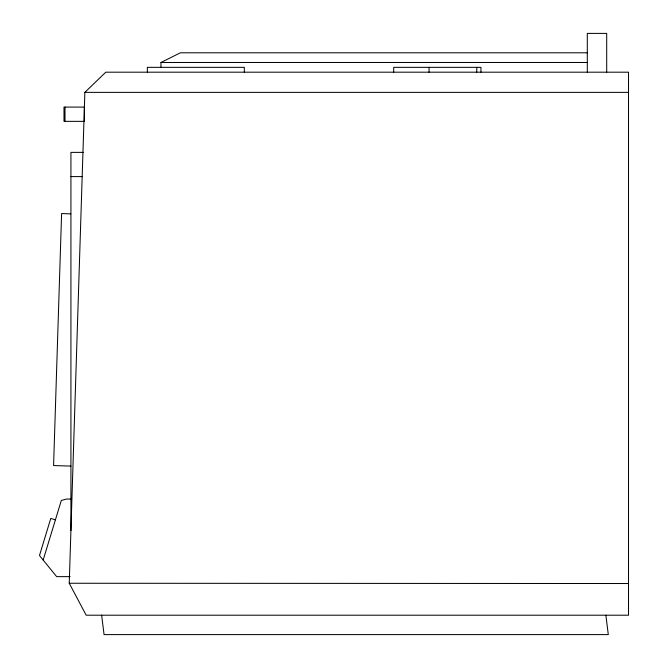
<?xml version="1.0" encoding="UTF-8"?>
<svg xmlns="http://www.w3.org/2000/svg" width="668" height="668" viewBox="0 0 668 668"><rect width="100%" height="100%" fill="white"/><g stroke="black" fill="none" stroke-linecap="round" stroke-linejoin="round"><path stroke-width="1" d="M69.238 583.256L84.861 92.368L105.794 72.186L628.521 72.186L628.521 615.203L86.172 615.203L69.238 583.256L628.521 583.523M43.161 560.043L61.314 500.482L66.374 499.071L71.509 499.071M160.971 67.343L160.971 62.491L180.368 52.797L587.631 52.797M160.971 62.491L587.631 62.491M84.861 92.368L628.521 92.368M83.391 152.379L70.925 152.379L70.925 530.551M70.925 176.594L82.348 176.594M70.123 576.643L56.671 576.643L39.479 555.517L50.776 518.41L55.419 519.821M70.783 213.86L61.598 213.568L53.582 465.554L70.925 466.105M605.876 615.203L608.298 634.6L104.066 634.6L101.645 615.203M606.694 72.186L606.694 33.4L587.306 33.4L587.306 72.186M480.96 72.186L480.96 67.343L393.702 67.343L393.702 72.186M476.768 67.343L476.768 72.186M429.056 67.343L429.056 72.186M244.313 72.186L244.313 67.343L147.352 67.343L147.352 72.186M65.005 107.089L65.005 121.351M84.393 107.089L63.994 107.089L63.994 121.351L84.393 121.351L84.393 107.089"/></g></svg>
